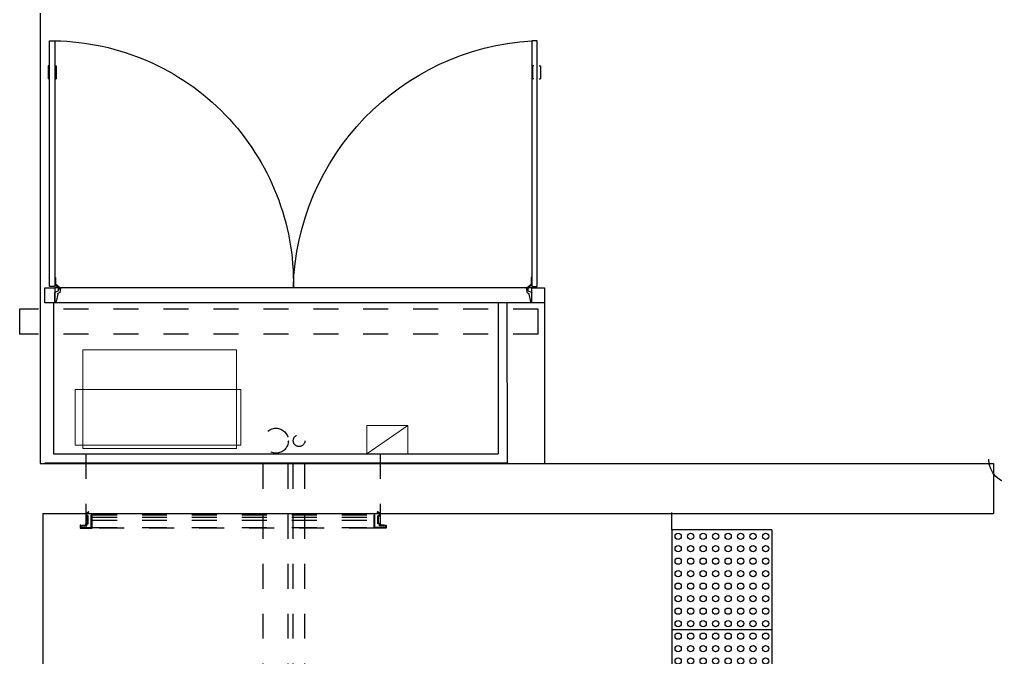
# Model space of a CAD drawing. Extents: x -250 to -5, y 354 to 449.
# Drawn here: x -119.578 to -115.673, y 425.068 to 427.622 of the extents above; entities that cross this region are included whole.
import ezdxf

# ---------------------------------------------------------------- set-up
doc = ezdxf.new("R2010")
doc.units = 0
doc.header["$LTSCALE"] = 0.02
doc.header["$MEASUREMENT"] = 0
doc.linetypes.add('HIDDEN', pattern=[0.375, 0.25, -0.125])
doc.layers.get('0').update_dxf_attribs({"linetype": 'CONTINUOUS'})
doc.layers.add('2COTA', color=1, linetype='CONTINUOUS', lineweight=9)
for name, color, linetype in [('ALV', 2, 'CONTINUOUS'), ('AR-ALV', 144, 'CONTINUOUS'), ('AR-ESQ-EXI', 7, 'CONTINUOUS'), ('AR-PIS', 1, 'CONTINUOUS'), ('AR-PIS-DSN', 1, 'CONTINUOUS'), ('AR-REV', 111, 'CONTINUOUS'), ('DT-PRJ', 1, 'HIDDEN'), ('ESQ', 2, 'CONTINUOUS')]:
    doc.layers.add(name, color=color, linetype=linetype)

# ---------------------------------------------------------------- blocks, each defined once
blk = doc.blocks.new('PTDP-TTS')
at = {"color": 2}
for p, q in [((0.0842, 0.9005), (0.1149, 0.9005)), ((0.0842, -0.0995), (0.0842, 0.9005)), ((0.1142, -0.0995), (0.1142, 0.9005)), ((1.8842, 0.9005), (1.9142, 0.9005)), ((1.8842, -0.0995), (1.8842, 0.9005)), ((1.9142, -0.0995), (1.9142, 0.9005)), ((0.0842, -0.0995), (0.1149, -0.0995)), ((1.8852, -0.1014), (1.9154, -0.1014))]:
    blk.add_line(p, q, dxfattribs=at)
at = {"color": 1}
for centre, radius, start, end in [((0.114, 0.0058), 0.8921, 0, 90), ((1.8993, 0.0058), 0.8921, 90, 180), ((0.098, 0), 0.098, 180, 270), ((1.896, -0.0009), 0.0991, 271.7192, 0)]:
    blk.add_arc(centre, radius, start, end, dxfattribs=at)
at = {"layer": 'ESQ', "color": 1}
for p, q in [((0.0442, 0.8605), (0.0442, 0.7705)), ((0.0442, 0.8605), (0.0842, 0.8605)), ((0.1543, 0.8605), (0.1142, 0.8605)), ((0.1543, 0.8605), (0.1543, 0.7705)), ((0.0542, 0.8505), (0.0542, 0.7705)), ((0.0542, 0.8505), (0.0842, 0.8505)), ((0.1443, 0.8505), (0.1142, 0.8505)), ((0.1443, 0.8505), (0.1443, 0.7705)), ((0.0542, 0.7705), (0.0443, 0.7705)), ((0.1443, 0.7705), (0.1542, 0.7705))]:
    blk.add_line(p, q, dxfattribs=at)
blk = doc.blocks.new('ar 01-p')
at = {"layer": 'ESQ'}
for p, q in [((-1.0242, -0.579), (-2.9342, -0.579)), ((-2.9342, -0.5814), (-2.9319, -0.5814)), ((-2.922, -0.6144), (-2.9283, -0.5848)), ((-1.0365, -0.6144), (-1.0302, -0.5848)), ((-1.0242, -0.5814), (-1.0266, -0.5814)), ((-2.9188, -0.6269), (-2.9315, -0.6216)), ((-2.9136, -0.621), (-2.9192, -0.6178)), ((-2.9117, -0.6367), (-2.9136, -0.621)), ((-1.0468, -0.6367), (-1.0449, -0.6209)), ((-1.0449, -0.6209), (-1.0392, -0.6177)), ((-1.0396, -0.6269), (-1.027, -0.6216)), ((-1.0242, -0.639), (-2.9342, -0.639)), ((-2.9342, -0.6486), (-2.9306, -0.6486)), ((-2.9306, -0.681), (-2.9306, -0.6486)), ((-1.0278, -0.681), (-1.0278, -0.6486)), ((-1.0242, -0.6486), (-1.0278, -0.6486)), ((-2.9342, -0.681), (-2.9306, -0.681)), ((-1.0242, -0.681), (-1.0278, -0.681))]:
    blk.add_line(p, q, dxfattribs=at)
at = {"layer": 'ESQ', "linetype": 'Continuous'}
for p, q in [((-2.9342, -0.5814), (-2.9342, -0.6181)), ((-1.0242, -0.5814), (-1.0242, -0.6181)), ((-2.9186, -0.6375), (-2.9306, -0.6502)), ((-2.9135, -0.6393), (-2.9306, -0.6544)), ((-2.9188, -0.6269), (-2.9188, -0.6362)), ((-1.045, -0.6393), (-1.0278, -0.6544)), ((-1.0399, -0.6375), (-1.0278, -0.6502)), ((-1.0396, -0.6269), (-1.0396, -0.6362))]:
    blk.add_line(p, q, dxfattribs=at)
at = {"layer": 'ESQ'}
for points in [[(-2.9742, -0.639), (-2.9342, -0.639), (-2.9342, -0.579), (-2.9742, -0.579)], [(-1.0242, -0.639), (-0.9742, -0.639), (-0.9742, -0.579), (-1.0242, -0.579)]]:
    blk.add_lwpolyline(points, close=True, dxfattribs=at)
for points in [[(-2.9342, -1.6284), (-2.9342, -0.644), (-2.9552, -0.644), (-2.9552, -1.6284), (-2.9342, -1.6284)], [(-1.0242, -1.6284), (-1.0242, -0.644), (-1.0032, -0.644), (-1.0032, -1.6284), (-1.0242, -1.6284)], [(-2.9552, -1.4757), (-2.9609, -1.4757)], [(-2.9609, -1.5278), (-2.9609, -1.4757)], [(-2.9342, -1.4757), (-2.9286, -1.4757)], [(-2.9286, -1.5278), (-2.9286, -1.4757)], [(-1.0164, -1.4757), (-1.022, -1.4757)], [(-1.022, -1.5278), (-1.022, -1.4757)], [(-0.9954, -1.4757), (-0.9898, -1.4757)], [(-0.9898, -1.5278), (-0.9898, -1.4757)], [(-2.9552, -1.5278), (-2.9609, -1.5278)], [(-2.9342, -1.5278), (-2.9286, -1.5278)], [(-1.0164, -1.5278), (-1.022, -1.5278)], [(-0.9954, -1.5278), (-0.9898, -1.5278)]]:
    blk.add_lwpolyline(points, dxfattribs=at)
at = {"layer": 'ESQ', "linetype": 'Continuous'}
for centre in [(-2.9152, -0.6362), (-1.0432, -0.6362)]:
    blk.add_circle(centre, 0.00144, dxfattribs=at)
at = {"layer": 'ESQ'}
for centre, radius, start, end in [((-2.9319, -0.585), 0.0036, 2.8624, 90), ((-1.0266, -0.585), 0.0036, 90, 177.1376), ((-2.9184, -0.6143), 0.0036, 182.8624, 256), ((-1.0401, -0.6142), 0.0036, 284, 357.1376), ((-2.9505, -0.6571), 0.9715, 270.9608, 1.0536), ((-0.9617, -0.6124), 1.0179, 181.4953, 266.4762)]:
    blk.add_arc(centre, radius, start, end, dxfattribs=at)
at = {"layer": 'ESQ', "linetype": 'Continuous'}
for centre, radius, start, end in [((-2.9306, -0.6181), 0.0036, 180, 256), ((-1.0278, -0.6181), 0.0036, 284, 0), ((-2.9152, -0.6362), 0.0036, 180, 352), ((-2.9152, -0.6362), 0.00144, 180, 352), ((-1.0432, -0.6362), 0.0036, 188, 360), ((-1.0432, -0.6362), 0.00144, 188, 360)]:
    blk.add_arc(centre, radius, start, end, dxfattribs=at)
blk = doc.blocks.new('piso podotactil')
for p, q in [((1, 1.4), (1, 1)), ((1.4, 1.4), (1, 1.4)), ((1.4, 1.4), (1.4, 1)), ((1.4, 1), (1, 1))]:
    blk.add_line(p, q)
for centre in [(1.025, 1.375), (1.075, 1.375), (1.125, 1.375), (1.175, 1.375), (1.225, 1.375), (1.275, 1.375), (1.325, 1.375), (1.375, 1.375), (1.025, 1.325), (1.075, 1.325), (1.125, 1.325), (1.175, 1.325), (1.225, 1.325), (1.275, 1.325), (1.325, 1.325), (1.375, 1.325), (1.025, 1.275), (1.075, 1.275), (1.125, 1.275), (1.175, 1.275), (1.225, 1.275), (1.275, 1.275), (1.325, 1.275), (1.375, 1.275), (1.025, 1.225), (1.075, 1.225), (1.125, 1.225), (1.175, 1.225), (1.225, 1.225), (1.275, 1.225), (1.325, 1.225), (1.375, 1.225), (1.025, 1.175), (1.075, 1.175), (1.125, 1.175), (1.175, 1.175), (1.225, 1.175), (1.275, 1.175), (1.325, 1.175), (1.375, 1.175), (1.025, 1.125), (1.075, 1.125), (1.125, 1.125), (1.175, 1.125), (1.225, 1.125), (1.275, 1.125), (1.325, 1.125), (1.375, 1.125), (1.025, 1.075), (1.075, 1.075), (1.125, 1.075), (1.175, 1.075), (1.225, 1.075), (1.275, 1.075), (1.325, 1.075), (1.375, 1.075), (1.025, 1.025), (1.075, 1.025), (1.125, 1.025), (1.175, 1.025), (1.225, 1.025), (1.275, 1.025), (1.325, 1.025), (1.375, 1.025)]:
    blk.add_circle(centre, 0.0125)
blk = doc.blocks.new('gr01-p2')
at = {"layer": 'DT-PRJ'}
for p, q in [((0.0239, 0.0599), (0.0337, 0.0648)), ((0.0239, 0.0493), (0.0239, 0.0599)), ((0.03, 0.0472), (0.0239, 0.0493)), ((0.0269, 0.0581), (0.035, 0.0622)), ((0.0269, 0.0514), (0.0269, 0.0581)), ((0.033, 0.0494), (0.0269, 0.0514)), ((0.03, 0.0203), (0.03, 0.0472)), ((0.033, 0.0178), (0.033, 0.0494)), ((0.045, 0.003), (0.045, 0.054)), ((0.048, 0.054), (0.045, 0.054)), ((0.048, 0.054), (1.177, 0.054)), ((0.048, 0), (0.048, 0.054)), ((0.048, 0.044), (1.177, 0.044)), ((1.177, 0), (1.177, 0.054)), ((1.177, 0.054), (1.18, 0.054)), ((1.18, 0.003), (1.18, 0.054)), ((1.1981, 0.0581), (1.19, 0.0622)), ((1.2011, 0.0599), (1.1913, 0.0648)), ((1.192, 0.0494), (1.1981, 0.0514)), ((1.192, 0.0178), (1.192, 0.0494)), ((1.195, 0.0472), (1.2011, 0.0493)), ((1.195, 0.0203), (1.195, 0.0472)), ((1.1981, 0.0514), (1.1981, 0.0581)), ((1.2011, 0.0493), (1.2011, 0.0599)), ((0.003, 0.0122), (0, 0.0122)), ((0, 0.0122), (0, 0)), ((0, 0), (0.048, 0)), ((0.003, 0.0122), (0.003, 0.003)), ((0.003, 0.003), (0.045, 0.003)), ((0.0067, 0.0121), (0.0067, 0.0091)), ((0.0067, 0.0121), (0.0237, 0.0121)), ((0.0067, 0.0091), (0.0267, 0.0091)), ((0.0067, 0.0091), (0.0078, 0.0091)), ((0.0237, 0.0192), (0.03, 0.0203)), ((0.0237, 0.0121), (0.0237, 0.0192)), ((0.0267, 0.0167), (0.033, 0.0178)), ((0.0267, 0.0091), (0.0267, 0.0167)), ((0.048, 0.032), (1.177, 0.032)), ((0.048, 0.002), (1.177, 0.002)), ((1.177, 0), (0.048, 0)), ((1.177, 0.032), (1.177, 0)), ((1.225, 0), (1.177, 0)), ((1.222, 0.003), (1.18, 0.003)), ((1.1983, 0.0167), (1.192, 0.0178)), ((1.2013, 0.0192), (1.195, 0.0203)), ((1.1983, 0.0091), (1.1983, 0.0167)), ((1.2183, 0.0091), (1.1983, 0.0091)), ((1.2013, 0.0121), (1.2013, 0.0192)), ((1.2183, 0.0121), (1.2013, 0.0121)), ((1.2183, 0.0091), (1.2172, 0.0091)), ((1.2183, 0.0121), (1.2183, 0.0091)), ((1.222, 0.0122), (1.225, 0.0122)), ((1.222, 0.0122), (1.222, 0.003)), ((1.225, 0.0122), (1.225, 0))]:
    blk.add_line(p, q, dxfattribs=at)
for centre, start, end in [((0.0343, 0.0635), 296.5428, 116.5428), ((1.1907, 0.0635), 63.4572, 243.4572)]:
    blk.add_arc(centre, 0.0015, start, end, dxfattribs=at)

msp = doc.modelspace()

# ---------------------------------------------------------------- linework, layer by layer
at = {"layer": '2COTA'}
for p, q in [((-119.3248, 426.3001), (-119.3248, 425.9046)), ((-118.7096, 426.3001), (-119.3248, 426.3001)), ((-118.7096, 426.3001), (-118.7096, 425.9046)), ((-118.1883, 425.8825), (-118.0243, 425.9968)), ((-118.7096, 425.9046), (-119.3248, 425.9046))]:
    msp.add_line(p, q, dxfattribs=at)
for points in [[(-119.3561, 426.1401), (-119.3561, 425.9177), (-118.6926, 425.9177), (-118.6926, 426.1401)], [(-118.1883, 425.8825), (-118.0243, 425.8825), (-118.0243, 425.9968), (-118.1883, 425.9968)]]:
    msp.add_lwpolyline(points, close=True, dxfattribs=at)
at = {"layer": 'ALV'}
for p, q in [((-119.4957, 438.1033), (-119.4957, 425.8438)), ((-119.4425, 426.4875), (-119.4424, 425.8825)), ((-117.6625, 426.4874), (-117.6624, 425.8825)), ((-117.6275, 426.4874), (-117.6274, 425.8475)), ((-117.4775, 426.4874), (-117.4774, 425.8475)), ((-119.4424, 425.8825), (-117.6624, 425.8825)), ((-119.4957, 425.8438), (-115.6802, 425.8438)), ((-119.4774, 425.8475), (-117.6274, 425.8475)), ((-115.6802, 425.8438), (-115.6802, 425.6438)), ((-119.4844, 425.6438), (-115.6802, 425.6438)), ((-119.4844, 425.6438), (-119.4844, 422.7631))]:
    msp.add_line(p, q, dxfattribs=at)
at = {"layer": 'AR-ALV'}
msp.add_line((-117.5025, 426.4624), (-117.6025, 426.4624), dxfattribs=at)
at = {"layer": 'AR-ESQ-EXI'}
for p, q in [((-119.4425, 426.4875), (-119.4775, 426.4875)), ((-117.6275, 426.4874), (-117.6625, 426.4874))]:
    msp.add_line(p, q, dxfattribs=at)
at = {"layer": 'AR-PIS'}
msp.add_line((-116.9675, 425.5781), (-116.9675, 425.6475), dxfattribs=at)
at = {"layer": 'AR-REV'}
msp.add_line((-117.4775, 426.4874), (-117.6275, 426.4874), dxfattribs=at)
at = {"layer": 'DT-PRJ'}
for p, q in [((-119.5783, 426.4625), (-119.5783, 426.3625)), ((-117.5024, 426.4624), (-119.5783, 426.4625)), ((-117.5024, 426.3624), (-117.5024, 426.4624)), ((-117.5024, 426.3624), (-119.5783, 426.3625)), ((-118.6026, 424.943), (-118.6026, 425.9312)), ((-118.5026, 424.943), (-118.5026, 425.9312)), ((-118.483, 424.943), (-118.483, 425.9312)), ((-118.4362, 424.943), (-118.4362, 425.9312)), ((-119.3124, 425.8825), (-119.3124, 425.5976)), ((-118.1347, 425.8825), (-118.1347, 425.5975))]:
    msp.add_line(p, q, dxfattribs=at)
for centre, radius in [((-118.5524, 425.9356), 0.05), ((-118.4594, 425.9356), 0.0234)]:
    msp.add_circle(centre, radius, dxfattribs=at)

# ---------------------------------------------------------------- block references
at = {"layer": 'AR-ESQ-EXI', "xscale": -1, "rotation": 179.9999120264462}
msp.add_blockref('ar 01-p', (-116.5032, 425.9085), dxfattribs=at)
at = {"layer": 'AR-PIS', "rotation": 359.9999120264462}
for p in [(-117.9675, 424.1781), (-117.9675, 423.7781)]:
    msp.add_blockref('piso podotactil', p, dxfattribs=at)
at = {"layer": 'AR-PIS-DSN', "rotation": 359.9999120224207}
msp.add_blockref('gr01-p2', (-119.3361, 425.5854), dxfattribs=at)
at = {"layer": 'ESQ', "xscale": -1}
msp.add_blockref('PTDP-TTS', (-113.7041, 425.8619), dxfattribs=at)

doc.saveas('drawing.dxf')
